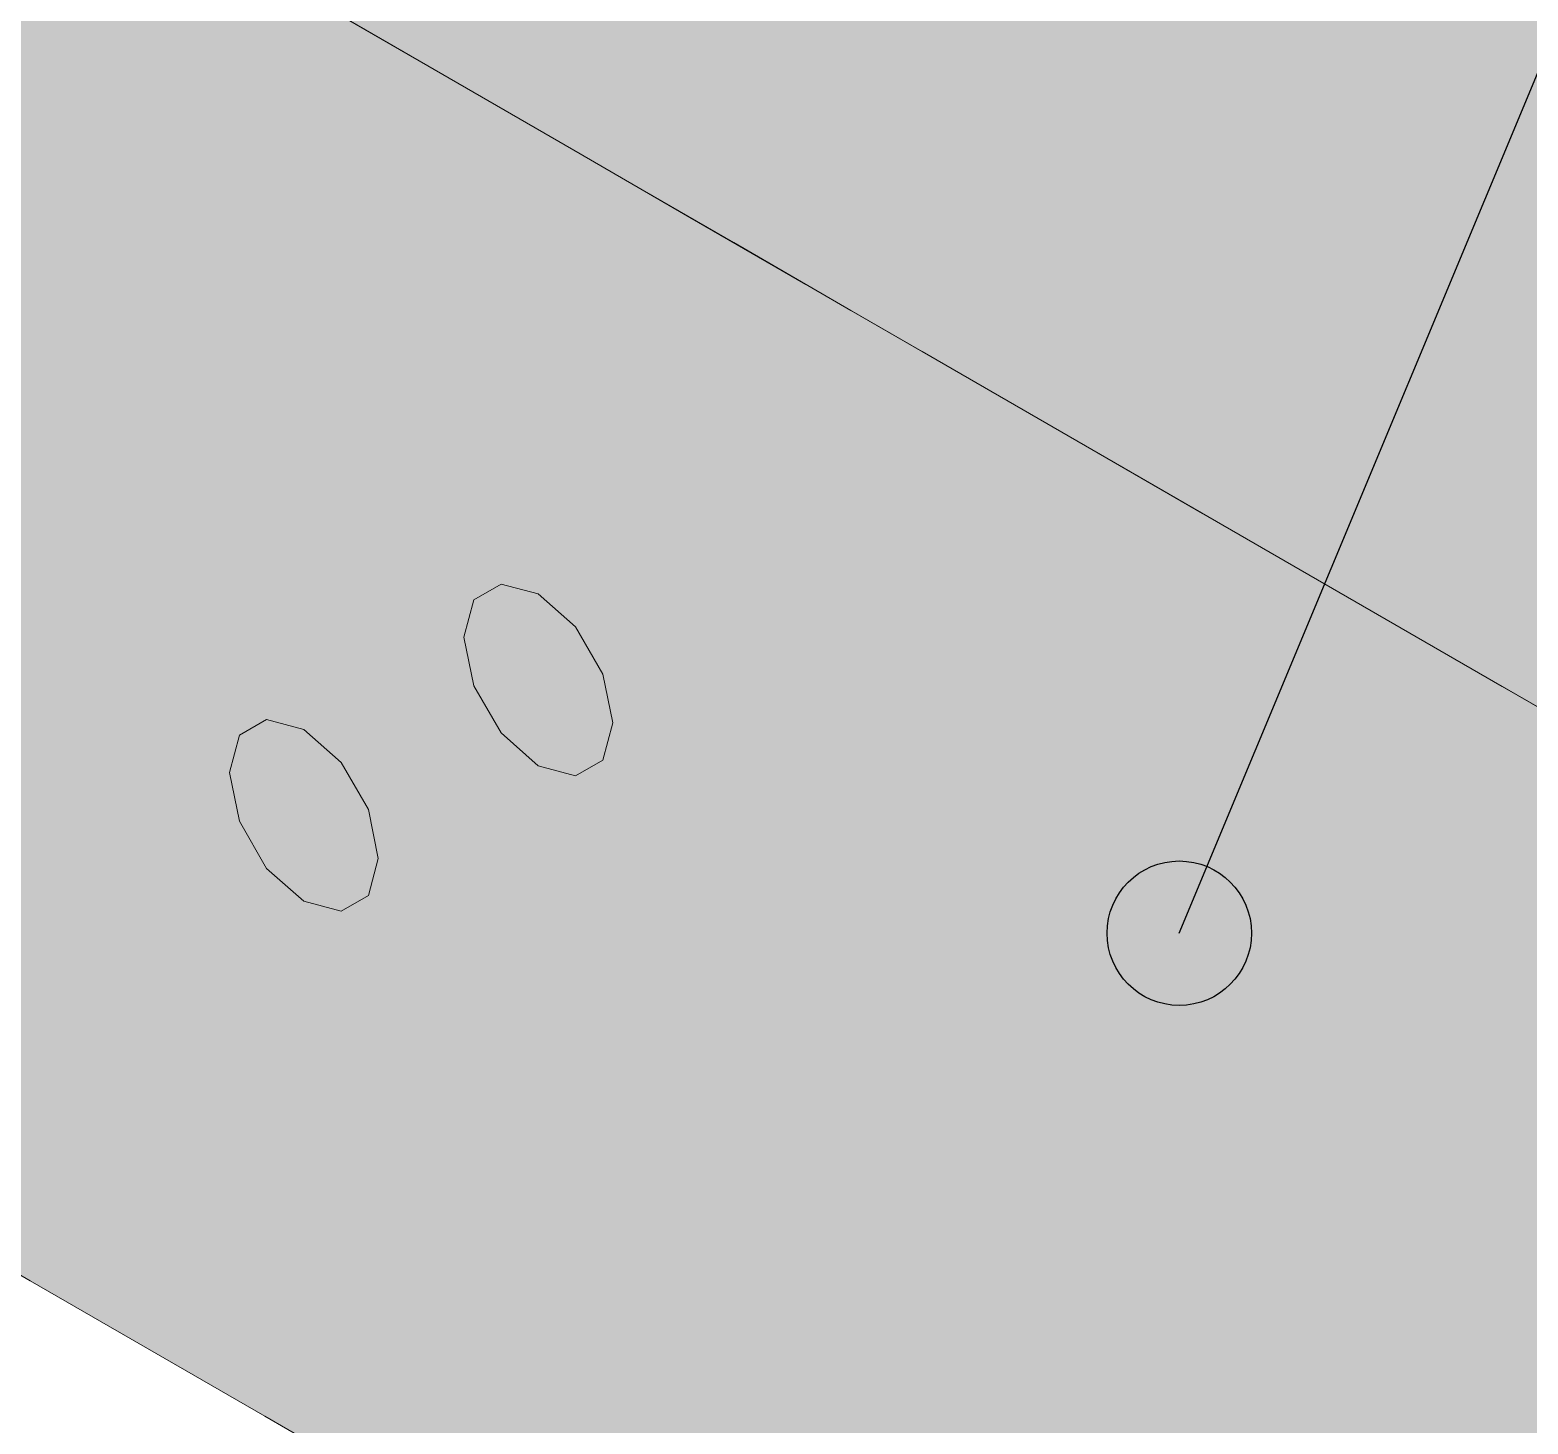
# Model space of a CAD drawing. Header units: metres. Extents: x 0 to 8.41, y 0 to 5.94.
# Drawn here: x 1.8138 to 1.9798, y 2.3986 to 2.5531 of the extents above; entities that cross this region are included whole.
import ezdxf

# ---------------------------------------------------------------- set-up
doc = ezdxf.new("R2010")
doc.units = ezdxf.units.M
doc.header["$LTSCALE"] = 0.25
doc.layers.add('ISO-3D', color=7, linetype='CONTINUOUS', lineweight=13)
doc.layers.add('ISO-3D-ARISTAS', color=250, linetype='CONTINUOUS', lineweight=13)
doc.layers.add('LLAMADAS-NUM', color=30, linetype='CONTINUOUS', lineweight=25, true_color=0xc05014)

msp = doc.modelspace()

# ---------------------------------------------------------------- linework, layer by layer
at = {"layer": 'ISO-3D', "true_color": 0xafa288}
for points in [[(1.8138, 2.5595), (1.82679, 2.552), (1.8138, 2.5745), (1.82679, 2.567)], [(1.80081, 2.552), (1.8138, 2.5445), (1.80081, 2.567), (1.8138, 2.5595)], [(1.82679, 2.552), (1.83978, 2.5445), (1.82679, 2.567), (1.83978, 2.5595)], [(1.8138, 2.5445), (1.82679, 2.537), (1.8138, 2.5595), (1.82679, 2.552)], [(1.83978, 2.5445), (1.85277, 2.537), (1.83978, 2.5595), (1.85277, 2.552)], [(1.80081, 2.537), (1.8138, 2.5295), (1.80081, 2.552), (1.8138, 2.5445)], [(1.82679, 2.537), (1.83978, 2.5295), (1.82679, 2.552), (1.83978, 2.5445)], [(1.85277, 2.537), (1.86576, 2.5295), (1.85277, 2.552), (1.86576, 2.5445)], [(1.8138, 2.5295), (1.82679, 2.522), (1.8138, 2.5445), (1.82679, 2.537)], [(1.83978, 2.5295), (1.85277, 2.522), (1.83978, 2.5445), (1.85277, 2.537)], [(1.86576, 2.5295), (1.87875, 2.522), (1.86576, 2.5445), (1.87875, 2.537)], [(1.80081, 2.522), (1.8138, 2.5145), (1.80081, 2.537), (1.8138, 2.5295)], [(1.82679, 2.522), (1.83978, 2.5145), (1.82679, 2.537), (1.83978, 2.5295)], [(1.85277, 2.522), (1.86576, 2.5145), (1.85277, 2.537), (1.86576, 2.5295)], [(1.87875, 2.522), (1.89174, 2.5145), (1.87875, 2.537), (1.89174, 2.5295)], [(1.8138, 2.5145), (1.82679, 2.507), (1.8138, 2.5295), (1.82679, 2.522)], [(1.83978, 2.5145), (1.85277, 2.507), (1.83978, 2.5295), (1.85277, 2.522)], [(1.86576, 2.5145), (1.87875, 2.507), (1.86576, 2.5295), (1.87875, 2.522)], [(1.89174, 2.5145), (1.90473, 2.507), (1.89174, 2.5295), (1.90473, 2.522)], [(1.80081, 2.50771), (1.8138, 2.50021), (1.80081, 2.522), (1.8138, 2.5145)], [(1.82679, 2.507), (1.83978, 2.4995), (1.82679, 2.522), (1.83978, 2.5145)], [(1.85277, 2.507), (1.86576, 2.4995), (1.85277, 2.522), (1.86576, 2.5145)], [(1.87875, 2.507), (1.89174, 2.4995), (1.87875, 2.522), (1.89174, 2.5145)], [(1.90473, 2.507), (1.91772, 2.4995), (1.90473, 2.522), (1.91772, 2.5145)], [(1.8138, 2.50021), (1.82679, 2.49271), (1.8138, 2.5145), (1.82679, 2.507)], [(1.83978, 2.4995), (1.85277, 2.492), (1.83978, 2.5145), (1.85277, 2.507)], [(1.86576, 2.4995), (1.87875, 2.492), (1.86576, 2.5145), (1.87875, 2.507)], [(1.89174, 2.4995), (1.90473, 2.492), (1.89174, 2.5145), (1.90473, 2.507)], [(1.91772, 2.4995), (1.93071, 2.492), (1.91772, 2.5145), (1.93071, 2.507)], [(1.80081, 2.49343), (1.8138, 2.48593), (1.80081, 2.50771), (1.8138, 2.50021)], [(1.82679, 2.49271), (1.83978, 2.48521), (1.82679, 2.507), (1.83978, 2.4995)], [(1.85277, 2.492), (1.86576, 2.4845), (1.85277, 2.507), (1.86576, 2.4995)], [(1.87875, 2.492), (1.89174, 2.4845), (1.87875, 2.507), (1.89174, 2.4995)], [(1.90473, 2.492), (1.91772, 2.4845), (1.90473, 2.507), (1.91772, 2.4995)], [(1.93071, 2.492), (1.9437, 2.4845), (1.93071, 2.507), (1.9437, 2.4995)], [(1.8138, 2.48593), (1.82679, 2.47843), (1.8138, 2.50021), (1.82679, 2.49271)], [(1.83978, 2.48521), (1.85277, 2.47771), (1.83978, 2.4995), (1.85277, 2.492)], [(1.86576, 2.4845), (1.87875, 2.477), (1.86576, 2.4995), (1.87875, 2.492)], [(1.89174, 2.4845), (1.90473, 2.477), (1.89174, 2.4995), (1.90473, 2.492)], [(1.91772, 2.4845), (1.93071, 2.477), (1.91772, 2.4995), (1.93071, 2.492)], [(1.9437, 2.4845), (1.95669, 2.477), (1.9437, 2.4995), (1.95669, 2.492)], [(1.80081, 2.47914), (1.8138, 2.47164), (1.80081, 2.49343), (1.8138, 2.48593)], [(1.82679, 2.47843), (1.83978, 2.47093), (1.82679, 2.49271), (1.83978, 2.48521)], [(1.85277, 2.47771), (1.86576, 2.47021), (1.85277, 2.492), (1.86576, 2.4845)], [(1.87875, 2.477), (1.89174, 2.4695), (1.87875, 2.492), (1.89174, 2.4845)], [(1.90473, 2.477), (1.91772, 2.4695), (1.90473, 2.492), (1.91772, 2.4845)], [(1.93071, 2.477), (1.9437, 2.4695), (1.93071, 2.492), (1.9437, 2.4845)], [(1.95669, 2.477), (1.96969, 2.4695), (1.95669, 2.492), (1.96969, 2.4845)], [(1.8138, 2.47164), (1.82679, 2.46414), (1.8138, 2.48593), (1.82679, 2.47843)], [(1.83978, 2.47093), (1.85277, 2.46343), (1.83978, 2.48521), (1.85277, 2.47771)], [(1.86576, 2.47021), (1.87875, 2.46271), (1.86576, 2.4845), (1.87875, 2.477)], [(1.89174, 2.4695), (1.90473, 2.462), (1.89174, 2.4845), (1.90473, 2.477)], [(1.91772, 2.4695), (1.93071, 2.462), (1.91772, 2.4845), (1.93071, 2.477)], [(1.9437, 2.4695), (1.95669, 2.462), (1.9437, 2.4845), (1.95669, 2.477)], [(1.96969, 2.4695), (1.98268, 2.462), (1.96969, 2.4845), (1.98268, 2.477)], [(1.80081, 2.46486), (1.8138, 2.45736), (1.80081, 2.47914), (1.8138, 2.47164)], [(1.82679, 2.46414), (1.83978, 2.45664), (1.82679, 2.47843), (1.83978, 2.47093)], [(1.85277, 2.46343), (1.86576, 2.45593), (1.85277, 2.47771), (1.86576, 2.47021)], [(1.87875, 2.46271), (1.89174, 2.45521), (1.87875, 2.477), (1.89174, 2.4695)], [(1.90473, 2.462), (1.91772, 2.4545), (1.90473, 2.477), (1.91772, 2.4695)], [(1.93071, 2.462), (1.9437, 2.4545), (1.93071, 2.477), (1.9437, 2.4695)], [(1.95669, 2.462), (1.96969, 2.4545), (1.95669, 2.477), (1.96969, 2.4695)], [(1.8138, 2.45736), (1.82679, 2.44986), (1.8138, 2.47164), (1.82679, 2.46414)], [(1.83978, 2.45664), (1.85277, 2.44914), (1.83978, 2.47093), (1.85277, 2.46343)], [(1.86576, 2.45593), (1.87875, 2.44843), (1.86576, 2.47021), (1.87875, 2.46271)], [(1.89174, 2.45521), (1.90473, 2.44771), (1.89174, 2.4695), (1.90473, 2.462)], [(1.91772, 2.4545), (1.93071, 2.447), (1.91772, 2.4695), (1.93071, 2.462)], [(1.9437, 2.4545), (1.95669, 2.447), (1.9437, 2.4695), (1.95669, 2.462)], [(1.96969, 2.4545), (1.98268, 2.447), (1.96969, 2.4695), (1.98268, 2.462)], [(1.80081, 2.45057), (1.8138, 2.44307), (1.80081, 2.46486), (1.8138, 2.45736)], [(1.82679, 2.44986), (1.83978, 2.44236), (1.82679, 2.46414), (1.83978, 2.45664)], [(1.85277, 2.44914), (1.86576, 2.44164), (1.85277, 2.46343), (1.86576, 2.45593)], [(1.87875, 2.44843), (1.89174, 2.44093), (1.87875, 2.46271), (1.89174, 2.45521)], [(1.90473, 2.44771), (1.91772, 2.44021), (1.90473, 2.462), (1.91772, 2.4545)], [(1.93071, 2.447), (1.9437, 2.4395), (1.93071, 2.462), (1.9437, 2.4545)], [(1.95669, 2.447), (1.96969, 2.4395), (1.95669, 2.462), (1.96969, 2.4545)], [(1.8138, 2.44307), (1.82679, 2.43557), (1.8138, 2.45736), (1.82679, 2.44986)], [(1.83978, 2.44236), (1.85277, 2.43486), (1.83978, 2.45664), (1.85277, 2.44914)], [(1.86576, 2.44164), (1.87875, 2.43414), (1.86576, 2.45593), (1.87875, 2.44843)], [(1.89174, 2.44093), (1.90473, 2.43343), (1.89174, 2.45521), (1.90473, 2.44771)], [(1.91772, 2.44021), (1.93071, 2.43271), (1.91772, 2.4545), (1.93071, 2.447)], [(1.9437, 2.4395), (1.95669, 2.432), (1.9437, 2.4545), (1.95669, 2.447)], [(1.96969, 2.4395), (1.98268, 2.432), (1.96969, 2.4545), (1.98268, 2.447)], [(1.80081, 2.43629), (1.8138, 2.42879), (1.80081, 2.45057), (1.8138, 2.44307)], [(1.82679, 2.43557), (1.83978, 2.42807), (1.82679, 2.44986), (1.83978, 2.44236)], [(1.85277, 2.43486), (1.86576, 2.42736), (1.85277, 2.44914), (1.86576, 2.44164)], [(1.87875, 2.43414), (1.89174, 2.42664), (1.87875, 2.44843), (1.89174, 2.44093)], [(1.90473, 2.43343), (1.91772, 2.42593), (1.90473, 2.44771), (1.91772, 2.44021)], [(1.93071, 2.43271), (1.9437, 2.42521), (1.93071, 2.447), (1.9437, 2.4395)], [(1.95669, 2.432), (1.96969, 2.4245), (1.95669, 2.447), (1.96969, 2.4395)], [(1.8138, 2.42879), (1.82679, 2.42129), (1.8138, 2.44307), (1.82679, 2.43557)], [(1.83978, 2.42807), (1.85277, 2.42057), (1.83978, 2.44236), (1.85277, 2.43486)], [(1.86576, 2.42736), (1.87875, 2.41986), (1.86576, 2.44164), (1.87875, 2.43414)], [(1.89174, 2.42664), (1.90473, 2.41914), (1.89174, 2.44093), (1.90473, 2.43343)], [(1.91772, 2.42593), (1.93071, 2.41843), (1.91772, 2.44021), (1.93071, 2.43271)], [(1.9437, 2.42521), (1.95669, 2.41771), (1.9437, 2.4395), (1.95669, 2.432)], [(1.96969, 2.4245), (1.98268, 2.417), (1.96969, 2.4395), (1.98268, 2.432)], [(1.80081, 2.422), (1.8138, 2.4145), (1.80081, 2.43629), (1.8138, 2.42879)], [(1.82679, 2.42129), (1.83978, 2.41379), (1.82679, 2.43557), (1.83978, 2.42807)], [(1.85277, 2.42057), (1.86576, 2.41307), (1.85277, 2.43486), (1.86576, 2.42736)], [(1.87875, 2.41986), (1.89174, 2.41236), (1.87875, 2.43414), (1.89174, 2.42664)], [(1.90473, 2.41914), (1.91772, 2.41164), (1.90473, 2.43343), (1.91772, 2.42593)], [(1.93071, 2.41843), (1.9437, 2.41093), (1.93071, 2.43271), (1.9437, 2.42521)], [(1.95669, 2.41771), (1.96969, 2.41021), (1.95669, 2.432), (1.96969, 2.4245)], [(1.8138, 2.4145), (1.82679, 2.407), (1.8138, 2.42879), (1.82679, 2.42129)], [(1.83978, 2.41379), (1.85277, 2.40629), (1.83978, 2.42807), (1.85277, 2.42057)], [(1.86576, 2.41307), (1.87875, 2.40557), (1.86576, 2.42736), (1.87875, 2.41986)], [(1.89174, 2.41236), (1.90473, 2.40486), (1.89174, 2.42664), (1.90473, 2.41914)], [(1.91772, 2.41164), (1.93071, 2.40414), (1.91772, 2.42593), (1.93071, 2.41843)], [(1.9437, 2.41093), (1.95669, 2.40343), (1.9437, 2.42521), (1.95669, 2.41771)], [(1.96969, 2.41021), (1.98268, 2.40271), (1.96969, 2.4245), (1.98268, 2.417)], [(1.82679, 2.407), (1.83978, 2.3995), (1.82679, 2.42129), (1.83978, 2.41379)], [(1.85277, 2.40629), (1.86576, 2.39879), (1.85277, 2.42057), (1.86576, 2.41307)], [(1.87875, 2.40557), (1.89174, 2.39807), (1.87875, 2.41986), (1.89174, 2.41236)], [(1.90473, 2.40486), (1.91772, 2.39736), (1.90473, 2.41914), (1.91772, 2.41164)], [(1.93071, 2.40414), (1.9437, 2.39664), (1.93071, 2.41843), (1.9437, 2.41093)], [(1.95669, 2.40343), (1.96969, 2.39593), (1.95669, 2.41771), (1.96969, 2.41021)], [(1.83978, 2.3995), (1.85277, 2.392), (1.83978, 2.41379), (1.85277, 2.40629)], [(1.86576, 2.39879), (1.87875, 2.39129), (1.86576, 2.41307), (1.87875, 2.40557)], [(1.89174, 2.39807), (1.90473, 2.39057), (1.89174, 2.41236), (1.90473, 2.40486)], [(1.91772, 2.39736), (1.93071, 2.38986), (1.91772, 2.41164), (1.93071, 2.40414)], [(1.9437, 2.39664), (1.95669, 2.38914), (1.9437, 2.41093), (1.95669, 2.40343)], [(1.96969, 2.39593), (1.98268, 2.38843), (1.96969, 2.41021), (1.98268, 2.40271)], [(1.85277, 2.392), (1.86576, 2.3845), (1.85277, 2.40629), (1.86576, 2.39879)], [(1.87875, 2.39129), (1.89174, 2.38379), (1.87875, 2.40557), (1.89174, 2.39807)], [(1.90473, 2.39057), (1.91772, 2.38307), (1.90473, 2.40486), (1.91772, 2.39736)], [(1.93071, 2.38986), (1.9437, 2.38236), (1.93071, 2.40414), (1.9437, 2.39664)], [(1.95669, 2.38914), (1.96969, 2.38164), (1.95669, 2.40343), (1.96969, 2.39593)], [(1.86576, 2.3845), (1.87875, 2.377), (1.86576, 2.39879), (1.87875, 2.39129)]]:
    msp.add_solid(points, dxfattribs=at)
at = {"layer": 'ISO-3D', "true_color": 0x9e9c96}
for points in [[(1.81317, 2.56413), (1.82616, 2.55663), (1.80024, 2.55667), (1.81323, 2.54917)], [(1.83908, 2.5641), (1.85207, 2.5566), (1.82616, 2.55663), (1.83915, 2.54913)], [(1.865, 2.56406), (1.87799, 2.55656), (1.85207, 2.5566), (1.86507, 2.5491)], [(1.89092, 2.56402), (1.90391, 2.55652), (1.87799, 2.55656), (1.89098, 2.54906)], [(1.91684, 2.56399), (1.92983, 2.55649), (1.90391, 2.55652), (1.9169, 2.54902)], [(1.94275, 2.56395), (1.95574, 2.55645), (1.92983, 2.55649), (1.94282, 2.54899)], [(1.96867, 2.56391), (1.98166, 2.55641), (1.95574, 2.55645), (1.96873, 2.54895)], [(1.86101, 2.56191), (1.87387, 2.55448), (1.84831, 2.55458), (1.86117, 2.54715)], [(1.88657, 2.56182), (1.89943, 2.55439), (1.87387, 2.55448), (1.88673, 2.54706)], [(1.91213, 2.56173), (1.92499, 2.5543), (1.89943, 2.55439), (1.91229, 2.54697)], [(1.93769, 2.56164), (1.95055, 2.55421), (1.92499, 2.5543), (1.93785, 2.54688)], [(1.96326, 2.56155), (1.97611, 2.55412), (1.95055, 2.55421), (1.96341, 2.54679)], [(1.98882, 2.56145), (2.00168, 2.55403), (1.97611, 2.55412), (1.98897, 2.5467)], [(1.82616, 2.55663), (1.83915, 2.54913), (1.81323, 2.54917), (1.82622, 2.54167)], [(1.85207, 2.5566), (1.86507, 2.5491), (1.83915, 2.54913), (1.85214, 2.54163)], [(1.87799, 2.55656), (1.89098, 2.54906), (1.86507, 2.5491), (1.87806, 2.5416)], [(1.90391, 2.55652), (1.9169, 2.54902), (1.89098, 2.54906), (1.90397, 2.54156)], [(1.92983, 2.55649), (1.94282, 2.54899), (1.9169, 2.54902), (1.92989, 2.54152)], [(1.95574, 2.55645), (1.96873, 2.54895), (1.94282, 2.54899), (1.95581, 2.54149)], [(1.98166, 2.55641), (1.99465, 2.54891), (1.96873, 2.54895), (1.98173, 2.54145)], [(1.87387, 2.55448), (1.88673, 2.54706), (1.86117, 2.54715), (1.87403, 2.53973)], [(1.89943, 2.55439), (1.91229, 2.54697), (1.88673, 2.54706), (1.89959, 2.53964)], [(1.92499, 2.5543), (1.93785, 2.54688), (1.91229, 2.54697), (1.92515, 2.53955)], [(1.95055, 2.55421), (1.96341, 2.54679), (1.93785, 2.54688), (1.95071, 2.53945)], [(1.97611, 2.55412), (1.98897, 2.5467), (1.96341, 2.54679), (1.97627, 2.53936)], [(1.81323, 2.54917), (1.82622, 2.54167), (1.8003, 2.54171), (1.81329, 2.53421)], [(1.83915, 2.54913), (1.85214, 2.54163), (1.82622, 2.54167), (1.83921, 2.53417)], [(1.86507, 2.5491), (1.87806, 2.5416), (1.85214, 2.54163), (1.86513, 2.53413)], [(1.89098, 2.54906), (1.90397, 2.54156), (1.87806, 2.5416), (1.89105, 2.5341)], [(1.9169, 2.54902), (1.92989, 2.54152), (1.90397, 2.54156), (1.91696, 2.53406)], [(1.94282, 2.54899), (1.95581, 2.54149), (1.92989, 2.54152), (1.94288, 2.53402)], [(1.96873, 2.54895), (1.98173, 2.54145), (1.95581, 2.54149), (1.9688, 2.53399)], [(1.88673, 2.54706), (1.89959, 2.53964), (1.87403, 2.53973), (1.88689, 2.5323)], [(1.91229, 2.54697), (1.92515, 2.53955), (1.89959, 2.53964), (1.91245, 2.53221)], [(1.93785, 2.54688), (1.95071, 2.53945), (1.92515, 2.53955), (1.93801, 2.53212)], [(1.96341, 2.54679), (1.97627, 2.53936), (1.95071, 2.53945), (1.96357, 2.53203)], [(1.98897, 2.5467), (2.00183, 2.53927), (1.97627, 2.53936), (1.98913, 2.53194)], [(1.82622, 2.54167), (1.83921, 2.53417), (1.81329, 2.53421), (1.82628, 2.52671)], [(1.85214, 2.54163), (1.86513, 2.53413), (1.83921, 2.53417), (1.8522, 2.52667)], [(1.87806, 2.5416), (1.89105, 2.5341), (1.86513, 2.53413), (1.87812, 2.52663)], [(1.90397, 2.54156), (1.91696, 2.53406), (1.89105, 2.5341), (1.90404, 2.5266)], [(1.92989, 2.54152), (1.94288, 2.53402), (1.91696, 2.53406), (1.92995, 2.52656)], [(1.95581, 2.54149), (1.9688, 2.53399), (1.94288, 2.53402), (1.95587, 2.52652)], [(1.98173, 2.54145), (1.99472, 2.53395), (1.9688, 2.53399), (1.98179, 2.52649)], [(1.89959, 2.53964), (1.91245, 2.53221), (1.88689, 2.5323), (1.89975, 2.52488)], [(1.92515, 2.53955), (1.93801, 2.53212), (1.91245, 2.53221), (1.92531, 2.52479)], [(1.95071, 2.53945), (1.96357, 2.53203), (1.93801, 2.53212), (1.95087, 2.5247)], [(1.97627, 2.53936), (1.98913, 2.53194), (1.96357, 2.53203), (1.97643, 2.52461)], [(1.81329, 2.53421), (1.82628, 2.52671), (1.80037, 2.52674), (1.81336, 2.51924)], [(1.83921, 2.53417), (1.8522, 2.52667), (1.82628, 2.52671), (1.83927, 2.51921)], [(1.86513, 2.53413), (1.87812, 2.52663), (1.8522, 2.52667), (1.86519, 2.51917)], [(1.89105, 2.5341), (1.90404, 2.5266), (1.87812, 2.52663), (1.89111, 2.51913)], [(1.91696, 2.53406), (1.92995, 2.52656), (1.90404, 2.5266), (1.91703, 2.5191)], [(1.94288, 2.53402), (1.95587, 2.52652), (1.92995, 2.52656), (1.94294, 2.51906)], [(1.9688, 2.53399), (1.98179, 2.52649), (1.95587, 2.52652), (1.96886, 2.51902)], [(1.91245, 2.53221), (1.92531, 2.52479), (1.89975, 2.52488), (1.91261, 2.51745)], [(1.93801, 2.53212), (1.95087, 2.5247), (1.92531, 2.52479), (1.93817, 2.51736)], [(1.96357, 2.53203), (1.97643, 2.52461), (1.95087, 2.5247), (1.96373, 2.51727)], [(1.98913, 2.53194), (2.00199, 2.52452), (1.97643, 2.52461), (1.98929, 2.51718)], [(1.82628, 2.52671), (1.83927, 2.51921), (1.81336, 2.51924), (1.82635, 2.51174)], [(1.8522, 2.52667), (1.86519, 2.51917), (1.83927, 2.51921), (1.85226, 2.51171)], [(1.87812, 2.52663), (1.89111, 2.51913), (1.86519, 2.51917), (1.87818, 2.51167)], [(1.90404, 2.5266), (1.91703, 2.5191), (1.89111, 2.51913), (1.9041, 2.51163)], [(1.92995, 2.52656), (1.94294, 2.51906), (1.91703, 2.5191), (1.93002, 2.5116)], [(1.95587, 2.52652), (1.96886, 2.51902), (1.94294, 2.51906), (1.95593, 2.51156)], [(1.98179, 2.52649), (1.99478, 2.51899), (1.96886, 2.51902), (1.98185, 2.51152)], [(1.92531, 2.52479), (1.93817, 2.51736), (1.91261, 2.51745), (1.92547, 2.51003)], [(1.95087, 2.5247), (1.96373, 2.51727), (1.93817, 2.51736), (1.95103, 2.50994)], [(1.97643, 2.52461), (1.98929, 2.51718), (1.96373, 2.51727), (1.97659, 2.50985)], [(1.81336, 2.51924), (1.82635, 2.51174), (1.80043, 2.51178), (1.81342, 2.50428)], [(1.83927, 2.51921), (1.85226, 2.51171), (1.82635, 2.51174), (1.83934, 2.50424)], [(1.86519, 2.51917), (1.87818, 2.51167), (1.85226, 2.51171), (1.86526, 2.50421)], [(1.89111, 2.51913), (1.9041, 2.51163), (1.87818, 2.51167), (1.89117, 2.50417)], [(1.91703, 2.5191), (1.93002, 2.5116), (1.9041, 2.51163), (1.91709, 2.50413)], [(1.94294, 2.51906), (1.95593, 2.51156), (1.93002, 2.5116), (1.94301, 2.5041)], [(1.96886, 2.51902), (1.98185, 2.51152), (1.95593, 2.51156), (1.96892, 2.50406)], [(1.93817, 2.51736), (1.95103, 2.50994), (1.92547, 2.51003), (1.93832, 2.50261)], [(1.96373, 2.51727), (1.97659, 2.50985), (1.95103, 2.50994), (1.96389, 2.50252)], [(1.98929, 2.51718), (2.00215, 2.50976), (1.97659, 2.50985), (1.98945, 2.50242)], [(1.82635, 2.51174), (1.83934, 2.50424), (1.81342, 2.50428), (1.82641, 2.49678)], [(1.85226, 2.51171), (1.86526, 2.50421), (1.83934, 2.50424), (1.85233, 2.49674)], [(1.87818, 2.51167), (1.89117, 2.50417), (1.86526, 2.50421), (1.87825, 2.49671)], [(1.9041, 2.51163), (1.91709, 2.50413), (1.89117, 2.50417), (1.90416, 2.49667)], [(1.93002, 2.5116), (1.94301, 2.5041), (1.91709, 2.50413), (1.93008, 2.49663)], [(1.95593, 2.51156), (1.96892, 2.50406), (1.94301, 2.5041), (1.956, 2.4966)], [(1.98185, 2.51152), (1.99484, 2.50402), (1.96892, 2.50406), (1.98192, 2.49656)], [(1.95103, 2.50994), (1.96389, 2.50252), (1.93832, 2.50261), (1.95118, 2.49518)], [(1.97659, 2.50985), (1.98945, 2.50242), (1.96389, 2.50252), (1.97674, 2.49509)], [(1.81342, 2.50428), (1.82641, 2.49678), (1.80049, 2.49682), (1.81348, 2.48932)], [(1.83934, 2.50424), (1.85233, 2.49674), (1.82641, 2.49678), (1.8394, 2.48928)], [(1.86526, 2.50421), (1.87825, 2.49671), (1.85233, 2.49674), (1.86532, 2.48924)], [(1.89117, 2.50417), (1.90416, 2.49667), (1.87825, 2.49671), (1.89124, 2.48921)], [(1.91709, 2.50413), (1.93008, 2.49663), (1.90416, 2.49667), (1.91715, 2.48917)], [(1.94301, 2.5041), (1.956, 2.4966), (1.93008, 2.49663), (1.94307, 2.48913)], [(1.96892, 2.50406), (1.98192, 2.49656), (1.956, 2.4966), (1.96899, 2.4891)], [(1.96389, 2.50252), (1.97674, 2.49509), (1.95118, 2.49518), (1.96404, 2.48776)], [(1.98945, 2.50242), (2.00231, 2.495), (1.97674, 2.49509), (1.9896, 2.48767)], [(1.82641, 2.49678), (1.8394, 2.48928), (1.81348, 2.48932), (1.82647, 2.48182)], [(1.85233, 2.49674), (1.86532, 2.48924), (1.8394, 2.48928), (1.85239, 2.48178)], [(1.87825, 2.49671), (1.89124, 2.48921), (1.86532, 2.48924), (1.87831, 2.48174)], [(1.90416, 2.49667), (1.91715, 2.48917), (1.89124, 2.48921), (1.90423, 2.48171)], [(1.93008, 2.49663), (1.94307, 2.48913), (1.91715, 2.48917), (1.93014, 2.48167)], [(1.956, 2.4966), (1.96899, 2.4891), (1.94307, 2.48913), (1.95606, 2.48163)], [(1.98192, 2.49656), (1.99491, 2.48906), (1.96899, 2.4891), (1.98198, 2.4816)], [(1.97674, 2.49509), (1.9896, 2.48767), (1.96404, 2.48776), (1.9769, 2.48033)], [(1.81348, 2.48932), (1.82647, 2.48182), (1.80056, 2.48185), (1.81355, 2.47435)], [(1.8394, 2.48928), (1.85239, 2.48178), (1.82647, 2.48182), (1.83946, 2.47432)], [(1.86532, 2.48924), (1.87831, 2.48174), (1.85239, 2.48178), (1.86538, 2.47428)], [(1.89124, 2.48921), (1.90423, 2.48171), (1.87831, 2.48174), (1.8913, 2.47424)], [(1.91715, 2.48917), (1.93014, 2.48167), (1.90423, 2.48171), (1.91722, 2.47421)], [(1.94307, 2.48913), (1.95606, 2.48163), (1.93014, 2.48167), (1.94313, 2.47417)], [(1.96899, 2.4891), (1.98198, 2.4816), (1.95606, 2.48163), (1.96905, 2.47413)], [(1.9896, 2.48767), (2.00246, 2.48024), (1.9769, 2.48033), (1.98976, 2.47291)], [(1.82647, 2.48182), (1.83946, 2.47432), (1.81355, 2.47435), (1.82654, 2.46685)], [(1.85239, 2.48178), (1.86538, 2.47428), (1.83946, 2.47432), (1.85246, 2.46682)], [(1.87831, 2.48174), (1.8913, 2.47424), (1.86538, 2.47428), (1.87837, 2.46678)], [(1.90423, 2.48171), (1.91722, 2.47421), (1.8913, 2.47424), (1.90429, 2.46674)], [(1.93014, 2.48167), (1.94313, 2.47417), (1.91722, 2.47421), (1.93021, 2.46671)], [(1.95606, 2.48163), (1.96905, 2.47413), (1.94313, 2.47417), (1.95612, 2.46667)], [(1.98198, 2.4816), (1.99497, 2.4741), (1.96905, 2.47413), (1.98204, 2.46663)], [(1.81355, 2.47435), (1.82654, 2.46685), (1.80062, 2.46689), (1.81361, 2.45939)], [(1.83946, 2.47432), (1.85246, 2.46682), (1.82654, 2.46685), (1.83953, 2.45935)], [(1.86538, 2.47428), (1.87837, 2.46678), (1.85246, 2.46682), (1.86545, 2.45932)], [(1.8913, 2.47424), (1.90429, 2.46674), (1.87837, 2.46678), (1.89136, 2.45928)], [(1.91722, 2.47421), (1.93021, 2.46671), (1.90429, 2.46674), (1.91728, 2.45924)], [(1.94313, 2.47417), (1.95612, 2.46667), (1.93021, 2.46671), (1.9432, 2.45921)], [(1.96905, 2.47413), (1.98204, 2.46663), (1.95612, 2.46667), (1.96912, 2.45917)], [(1.82654, 2.46685), (1.83953, 2.45935), (1.81361, 2.45939), (1.8266, 2.45189)], [(1.85246, 2.46682), (1.86545, 2.45932), (1.83953, 2.45935), (1.85252, 2.45185)], [(1.87837, 2.46678), (1.89136, 2.45928), (1.86545, 2.45932), (1.87844, 2.45182)], [(1.90429, 2.46674), (1.91728, 2.45924), (1.89136, 2.45928), (1.90435, 2.45178)], [(1.93021, 2.46671), (1.9432, 2.45921), (1.91728, 2.45924), (1.93027, 2.45174)], [(1.95612, 2.46667), (1.96912, 2.45917), (1.9432, 2.45921), (1.95619, 2.45171)], [(1.98204, 2.46663), (1.99503, 2.45913), (1.96912, 2.45917), (1.98211, 2.45167)], [(1.81361, 2.45939), (1.8266, 2.45189), (1.80068, 2.45193), (1.81367, 2.44443)], [(1.83953, 2.45935), (1.85252, 2.45185), (1.8266, 2.45189), (1.83959, 2.44439)], [(1.86545, 2.45932), (1.87844, 2.45182), (1.85252, 2.45185), (1.86551, 2.44435)], [(1.89136, 2.45928), (1.90435, 2.45178), (1.87844, 2.45182), (1.89143, 2.44432)], [(1.91728, 2.45924), (1.93027, 2.45174), (1.90435, 2.45178), (1.91734, 2.44428)], [(1.9432, 2.45921), (1.95619, 2.45171), (1.93027, 2.45174), (1.94326, 2.44424)], [(1.96912, 2.45917), (1.98211, 2.45167), (1.95619, 2.45171), (1.96918, 2.44421)], [(1.8266, 2.45189), (1.83959, 2.44439), (1.81367, 2.44443), (1.82666, 2.43693)], [(1.85252, 2.45185), (1.86551, 2.44435), (1.83959, 2.44439), (1.85258, 2.43689)], [(1.87844, 2.45182), (1.89143, 2.44432), (1.86551, 2.44435), (1.8785, 2.43685)], [(1.90435, 2.45178), (1.91734, 2.44428), (1.89143, 2.44432), (1.90442, 2.43682)], [(1.93027, 2.45174), (1.94326, 2.44424), (1.91734, 2.44428), (1.93033, 2.43678)], [(1.95619, 2.45171), (1.96918, 2.44421), (1.94326, 2.44424), (1.95625, 2.43674)], [(1.98211, 2.45167), (1.9951, 2.44417), (1.96918, 2.44421), (1.98217, 2.43671)], [(1.81367, 2.44443), (1.82666, 2.43693), (1.80075, 2.43696), (1.81374, 2.42946)], [(1.83959, 2.44439), (1.85258, 2.43689), (1.82666, 2.43693), (1.83965, 2.42943)], [(1.86551, 2.44435), (1.8785, 2.43685), (1.85258, 2.43689), (1.86557, 2.42939)], [(1.89143, 2.44432), (1.90442, 2.43682), (1.8785, 2.43685), (1.89149, 2.42935)], [(1.91734, 2.44428), (1.93033, 2.43678), (1.90442, 2.43682), (1.91741, 2.42932)], [(1.94326, 2.44424), (1.95625, 2.43674), (1.93033, 2.43678), (1.94332, 2.42928)], [(1.96918, 2.44421), (1.98217, 2.43671), (1.95625, 2.43674), (1.96924, 2.42924)], [(1.82666, 2.43693), (1.83965, 2.42943), (1.81374, 2.42946), (1.82673, 2.42196)], [(1.85258, 2.43689), (1.86557, 2.42939), (1.83965, 2.42943), (1.85265, 2.42193)], [(1.8785, 2.43685), (1.89149, 2.42935), (1.86557, 2.42939), (1.87856, 2.42189)], [(1.90442, 2.43682), (1.91741, 2.42932), (1.89149, 2.42935), (1.90448, 2.42185)], [(1.93033, 2.43678), (1.94332, 2.42928), (1.91741, 2.42932), (1.9304, 2.42182)], [(1.95625, 2.43674), (1.96924, 2.42924), (1.94332, 2.42928), (1.95631, 2.42178)], [(1.98217, 2.43671), (1.99516, 2.42921), (1.96924, 2.42924), (1.98223, 2.42174)], [(1.81374, 2.42946), (1.82673, 2.42196), (1.80081, 2.422), (1.8138, 2.4145)], [(1.83965, 2.42943), (1.85265, 2.42193), (1.82673, 2.42196), (1.83972, 2.41446)], [(1.86557, 2.42939), (1.87856, 2.42189), (1.85265, 2.42193), (1.86564, 2.41443)], [(1.89149, 2.42935), (1.90448, 2.42185), (1.87856, 2.42189), (1.89155, 2.41439)], [(1.91741, 2.42932), (1.9304, 2.42182), (1.90448, 2.42185), (1.91747, 2.41435)], [(1.94332, 2.42928), (1.95631, 2.42178), (1.9304, 2.42182), (1.94339, 2.41432)], [(1.96924, 2.42924), (1.98223, 2.42174), (1.95631, 2.42178), (1.96931, 2.41428)], [(1.82673, 2.42196), (1.83972, 2.41446), (1.8138, 2.4145), (1.82679, 2.407)], [(1.85265, 2.42193), (1.86564, 2.41443), (1.83972, 2.41446), (1.85271, 2.40696)], [(1.87856, 2.42189), (1.89155, 2.41439), (1.86564, 2.41443), (1.87863, 2.40693)], [(1.90448, 2.42185), (1.91747, 2.41435), (1.89155, 2.41439), (1.90454, 2.40689)], [(1.9304, 2.42182), (1.94339, 2.41432), (1.91747, 2.41435), (1.93046, 2.40685)], [(1.95631, 2.42178), (1.96931, 2.41428), (1.94339, 2.41432), (1.95638, 2.40682)], [(1.98223, 2.42174), (1.99522, 2.41424), (1.96931, 2.41428), (1.9823, 2.40678)], [(1.83972, 2.41446), (1.85271, 2.40696), (1.82679, 2.407), (1.83978, 2.3995)], [(1.86564, 2.41443), (1.87863, 2.40693), (1.85271, 2.40696), (1.8657, 2.39946)], [(1.89155, 2.41439), (1.90454, 2.40689), (1.87863, 2.40693), (1.89162, 2.39943)], [(1.91747, 2.41435), (1.93046, 2.40685), (1.90454, 2.40689), (1.91753, 2.39939)], [(1.94339, 2.41432), (1.95638, 2.40682), (1.93046, 2.40685), (1.94345, 2.39935)], [(1.96931, 2.41428), (1.9823, 2.40678), (1.95638, 2.40682), (1.96937, 2.39932)], [(1.85271, 2.40696), (1.8657, 2.39946), (1.83978, 2.3995), (1.85277, 2.392)], [(1.87863, 2.40693), (1.89162, 2.39943), (1.8657, 2.39946), (1.87869, 2.39196)], [(1.90454, 2.40689), (1.91753, 2.39939), (1.89162, 2.39943), (1.90461, 2.39193)], [(1.93046, 2.40685), (1.94345, 2.39935), (1.91753, 2.39939), (1.93052, 2.39189)], [(1.95638, 2.40682), (1.96937, 2.39932), (1.94345, 2.39935), (1.95644, 2.39185)], [(1.9823, 2.40678), (1.99529, 2.39928), (1.96937, 2.39932), (1.98236, 2.39182)], [(1.8657, 2.39946), (1.87869, 2.39196), (1.85277, 2.392), (1.86576, 2.3845)], [(1.89162, 2.39943), (1.90461, 2.39193), (1.87869, 2.39196), (1.89168, 2.38446)], [(1.91753, 2.39939), (1.93052, 2.39189), (1.90461, 2.39193), (1.9176, 2.38443)], [(1.94345, 2.39935), (1.95644, 2.39185), (1.93052, 2.39189), (1.94351, 2.38439)], [(1.96937, 2.39932), (1.98236, 2.39182), (1.95644, 2.39185), (1.96943, 2.38435)]]:
    msp.add_solid(points, dxfattribs=at)
at = {"layer": 'ISO-3D', "true_color": 0x825336}
for points in [[(1.80034, 2.48776), (1.80447, 2.49141), (1.8831, 2.43998), (1.88722, 2.44364)], [(1.80859, 2.47602), (1.80447, 2.47236), (1.89134, 2.42824), (1.88722, 2.42459)], [(1.8831, 2.43998), (1.88722, 2.44364), (1.96585, 2.3922), (1.96997, 2.39586)], [(1.89134, 2.42824), (1.88722, 2.42459), (1.9741, 2.38047), (1.96997, 2.37681)]]:
    msp.add_solid(points, dxfattribs=at)
at = {"layer": 'ISO-3D', "true_color": 0x724830}
for points in [[(1.80447, 2.49141), (1.80859, 2.49252), (1.88722, 2.44364), (1.89134, 2.44474)], [(1.80447, 2.47236), (1.80034, 2.47126), (1.88722, 2.42459), (1.8831, 2.42348)], [(1.88722, 2.44364), (1.89134, 2.44474), (1.96997, 2.39586), (1.9741, 2.39696)], [(1.88722, 2.42459), (1.8831, 2.42348), (1.96997, 2.37681), (1.96585, 2.3757)]]:
    msp.add_solid(points, dxfattribs=at)
at = {"layer": 'ISO-3D', "true_color": 0x503321}
for points in [[(1.80859, 2.49252), (1.81161, 2.49078), (1.89134, 2.44474), (1.89436, 2.443)], [(1.89134, 2.44474), (1.89436, 2.443), (1.9741, 2.39696), (1.97712, 2.39522)]]:
    msp.add_solid(points, dxfattribs=at)
at = {"layer": 'ISO-3D', "true_color": 0x603d28}
for points in [[(1.86295, 2.48994), (1.86597, 2.49168), (1.83697, 2.47494), (1.83999, 2.47668)], [(1.87724, 2.47216), (1.87422, 2.47042), (1.85126, 2.45716), (1.84824, 2.45542)]]:
    msp.add_solid(points, dxfattribs=at)
at = {"layer": 'ISO-3D', "true_color": 0x754a31}
for points in [[(1.86597, 2.49168), (1.87009, 2.49058), (1.83999, 2.47668), (1.84411, 2.47558)], [(1.87422, 2.47042), (1.87009, 2.47153), (1.84824, 2.45542), (1.84411, 2.45653)]]:
    msp.add_solid(points, dxfattribs=at)
at = {"layer": 'ISO-3D', "true_color": 0x6f472f}
for points in [[(1.87009, 2.48105), (1.86295, 2.48994), (1.86597, 2.49168)], [(1.87009, 2.48105), (1.86597, 2.49168), (1.87009, 2.49058)], [(1.87009, 2.48105), (1.86184, 2.48581), (1.86295, 2.48994)], [(1.87009, 2.48105), (1.87009, 2.49058), (1.87422, 2.48692)], [(1.87009, 2.48105), (1.87422, 2.48692), (1.87724, 2.48169)], [(1.87009, 2.48105), (1.86295, 2.48041), (1.86184, 2.48581)], [(1.87009, 2.48105), (1.87724, 2.48169), (1.87834, 2.47629)], [(1.87009, 2.48105), (1.86597, 2.47518), (1.86295, 2.48041)], [(1.87009, 2.48105), (1.87009, 2.47153), (1.86597, 2.47518)], [(1.87009, 2.48105), (1.87422, 2.47042), (1.87009, 2.47153)], [(1.87009, 2.48105), (1.87724, 2.47216), (1.87422, 2.47042)], [(1.87009, 2.48105), (1.87834, 2.47629), (1.87724, 2.47216)], [(1.84411, 2.46605), (1.83697, 2.47494), (1.83999, 2.47668)], [(1.84411, 2.46605), (1.83999, 2.47668), (1.84411, 2.47558)], [(1.84411, 2.46605), (1.83586, 2.47081), (1.83697, 2.47494)], [(1.84411, 2.46605), (1.84411, 2.47558), (1.84824, 2.47192)], [(1.84411, 2.46605), (1.84824, 2.47192), (1.85126, 2.46669)], [(1.84411, 2.46605), (1.83697, 2.46541), (1.83586, 2.47081)], [(1.84411, 2.46605), (1.85126, 2.46669), (1.85236, 2.46129)], [(1.84411, 2.46605), (1.83999, 2.46018), (1.83697, 2.46541)], [(1.84411, 2.46605), (1.84411, 2.45653), (1.83999, 2.46018)], [(1.84411, 2.46605), (1.84824, 2.45542), (1.84411, 2.45653)], [(1.84411, 2.46605), (1.85126, 2.45716), (1.84824, 2.45542)], [(1.84411, 2.46605), (1.85236, 2.46129), (1.85126, 2.45716)]]:
    msp.add_solid(points, dxfattribs=at)
at = {"layer": 'ISO-3D', "true_color": 0x633f29}
for points in [[(1.81161, 2.49078), (1.81272, 2.48665), (1.89436, 2.443), (1.89547, 2.43887)], [(1.79732, 2.473), (1.79622, 2.47713), (1.88008, 2.42522), (1.87897, 2.42935)], [(1.89436, 2.443), (1.89547, 2.43887), (1.97712, 2.39522), (1.97822, 2.3911)], [(1.88008, 2.42522), (1.87897, 2.42935), (1.96283, 2.37745), (1.96173, 2.38157)]]:
    msp.add_solid(points, dxfattribs=at)
at = {"layer": 'ISO-3D', "true_color": 0x583825}
for points in [[(1.86184, 2.48581), (1.86295, 2.48994), (1.83586, 2.47081), (1.83697, 2.47494)], [(1.87834, 2.47629), (1.87724, 2.47216), (1.85236, 2.46129), (1.85126, 2.45716)], [(1.80034, 2.47126), (1.79732, 2.473), (1.8831, 2.42348), (1.88008, 2.42522)], [(1.8831, 2.42348), (1.88008, 2.42522), (1.96585, 2.3757), (1.96283, 2.37745)]]:
    msp.add_solid(points, dxfattribs=at)
at = {"layer": 'ISO-3D', "true_color": 0x7f5135}
for points in [[(1.87009, 2.49058), (1.87422, 2.48692), (1.84411, 2.47558), (1.84824, 2.47192)], [(1.87009, 2.47153), (1.86597, 2.47518), (1.84411, 2.45653), (1.83999, 2.46018)]]:
    msp.add_solid(points, dxfattribs=at)
at = {"layer": 'ISO-3D', "true_color": 0x855538}
for points in [[(1.79732, 2.48253), (1.80034, 2.48776), (1.88008, 2.43475), (1.8831, 2.43998)], [(1.81161, 2.48125), (1.80859, 2.47602), (1.89436, 2.43347), (1.89134, 2.42824)], [(1.88008, 2.43475), (1.8831, 2.43998), (1.96283, 2.38697), (1.96585, 2.3922)], [(1.89436, 2.43347), (1.89134, 2.42824), (1.97712, 2.3857), (1.9741, 2.38047)]]:
    msp.add_solid(points, dxfattribs=at)
at = {"layer": 'ISO-3D', "true_color": 0x7a4d33}
for points in [[(1.81272, 2.48665), (1.81161, 2.48125), (1.89547, 2.43887), (1.89436, 2.43347)], [(1.79622, 2.47713), (1.79732, 2.48253), (1.87897, 2.42935), (1.88008, 2.43475)], [(1.89547, 2.43887), (1.89436, 2.43347), (1.97822, 2.3911), (1.97712, 2.3857)], [(1.87897, 2.42935), (1.88008, 2.43475), (1.96173, 2.38157), (1.96283, 2.38697)]]:
    msp.add_solid(points, dxfattribs=at)
at = {"layer": 'ISO-3D', "true_color": 0x7d5034}
for points in [[(1.87422, 2.48692), (1.87724, 2.48169), (1.84824, 2.47192), (1.85126, 2.46669)], [(1.86597, 2.47518), (1.86295, 2.48041), (1.83999, 2.46018), (1.83697, 2.46541)]]:
    msp.add_solid(points, dxfattribs=at)
at = {"layer": 'ISO-3D', "true_color": 0x6e462e}
for points in [[(1.86295, 2.48041), (1.86184, 2.48581), (1.83697, 2.46541), (1.83586, 2.47081)], [(1.87724, 2.48169), (1.87834, 2.47629), (1.85126, 2.46669), (1.85236, 2.46129)]]:
    msp.add_solid(points, dxfattribs=at)
at = {"layer": 'ISO-3D-ARISTAS', "color": 250}
for p, q in [((1.85277, 2.552), (1.83978, 2.5595)), ((1.86117, 2.54715), (1.84831, 2.55458)), ((1.86576, 2.5445), (1.85277, 2.552)), ((1.87403, 2.53973), (1.86117, 2.54715)), ((1.87875, 2.537), (1.86576, 2.5445)), ((1.88689, 2.5323), (1.87403, 2.53973)), ((1.89174, 2.5295), (1.87875, 2.537)), ((1.89975, 2.52488), (1.88689, 2.5323)), ((1.90473, 2.522), (1.89174, 2.5295)), ((1.91261, 2.51745), (1.89975, 2.52488)), ((1.91772, 2.5145), (1.90473, 2.522)), ((1.92547, 2.51003), (1.91261, 2.51745)), ((1.93071, 2.507), (1.91772, 2.5145)), ((1.93832, 2.50261), (1.92547, 2.51003)), ((1.9437, 2.4995), (1.93071, 2.507)), ((1.95118, 2.49518), (1.93832, 2.50261)), ((1.95669, 2.492), (1.9437, 2.4995)), ((1.96404, 2.48776), (1.95118, 2.49518)), ((1.86295, 2.48994), (1.86597, 2.49168)), ((1.86295, 2.48994), (1.86597, 2.49168)), ((1.86597, 2.49168), (1.87009, 2.49058)), ((1.86597, 2.49168), (1.87009, 2.49058)), ((1.96969, 2.4845), (1.95669, 2.492)), ((1.86184, 2.48581), (1.86295, 2.48994)), ((1.86184, 2.48581), (1.86295, 2.48994)), ((1.87009, 2.49058), (1.87422, 2.48692)), ((1.87009, 2.49058), (1.87422, 2.48692)), ((1.87422, 2.48692), (1.87724, 2.48169)), ((1.87422, 2.48692), (1.87724, 2.48169)), ((1.9769, 2.48033), (1.96404, 2.48776)), ((1.86295, 2.48041), (1.86184, 2.48581)), ((1.86295, 2.48041), (1.86184, 2.48581)), ((1.98268, 2.477), (1.96969, 2.4845)), ((1.87724, 2.48169), (1.87834, 2.47629)), ((1.87724, 2.48169), (1.87834, 2.47629)), ((1.86597, 2.47518), (1.86295, 2.48041)), ((1.86597, 2.47518), (1.86295, 2.48041)), ((1.98976, 2.47291), (1.9769, 2.48033)), ((1.83999, 2.47668), (1.83697, 2.47494)), ((1.83697, 2.47494), (1.83999, 2.47668)), ((1.84411, 2.47558), (1.83999, 2.47668)), ((1.83999, 2.47668), (1.84411, 2.47558)), ((1.83697, 2.47494), (1.83586, 2.47081)), ((1.83586, 2.47081), (1.83697, 2.47494)), ((1.84824, 2.47192), (1.84411, 2.47558)), ((1.84411, 2.47558), (1.84824, 2.47192)), ((1.87009, 2.47153), (1.86597, 2.47518)), ((1.87009, 2.47153), (1.86597, 2.47518)), ((1.87834, 2.47629), (1.87724, 2.47216)), ((1.87834, 2.47629), (1.87724, 2.47216)), ((1.85126, 2.46669), (1.84824, 2.47192)), ((1.84824, 2.47192), (1.85126, 2.46669)), ((1.87422, 2.47042), (1.87009, 2.47153)), ((1.87422, 2.47042), (1.87009, 2.47153)), ((1.87724, 2.47216), (1.87422, 2.47042)), ((1.87724, 2.47216), (1.87422, 2.47042)), ((1.83586, 2.47081), (1.83697, 2.46541)), ((1.83697, 2.46541), (1.83586, 2.47081)), ((1.85236, 2.46129), (1.85126, 2.46669)), ((1.85126, 2.46669), (1.85236, 2.46129)), ((1.83697, 2.46541), (1.83999, 2.46018)), ((1.83999, 2.46018), (1.83697, 2.46541)), ((1.83999, 2.46018), (1.84411, 2.45653)), ((1.84411, 2.45653), (1.83999, 2.46018)), ((1.85126, 2.45716), (1.85236, 2.46129)), ((1.85236, 2.46129), (1.85126, 2.45716)), ((1.84824, 2.45542), (1.85126, 2.45716)), ((1.85126, 2.45716), (1.84824, 2.45542)), ((1.84411, 2.45653), (1.84824, 2.45542)), ((1.84824, 2.45542), (1.84411, 2.45653)), ((1.8138, 2.4145), (1.80081, 2.422)), ((1.80081, 2.422), (1.8138, 2.4145)), ((1.82679, 2.407), (1.8138, 2.4145)), ((1.8138, 2.4145), (1.82679, 2.407)), ((1.83978, 2.3995), (1.82679, 2.407)), ((1.82679, 2.407), (1.83978, 2.3995)), ((1.85277, 2.392), (1.83978, 2.3995)), ((1.83978, 2.3995), (1.85277, 2.392))]:
    msp.add_line(p, q, dxfattribs=at)
at = {"layer": 'LLAMADAS-NUM'}
msp.add_line((1.94111, 2.453), (2.02572, 2.65608), dxfattribs=at)
msp.add_circle((1.94111, 2.453), 0.008, dxfattribs=at)

doc.saveas('drawing.dxf')
